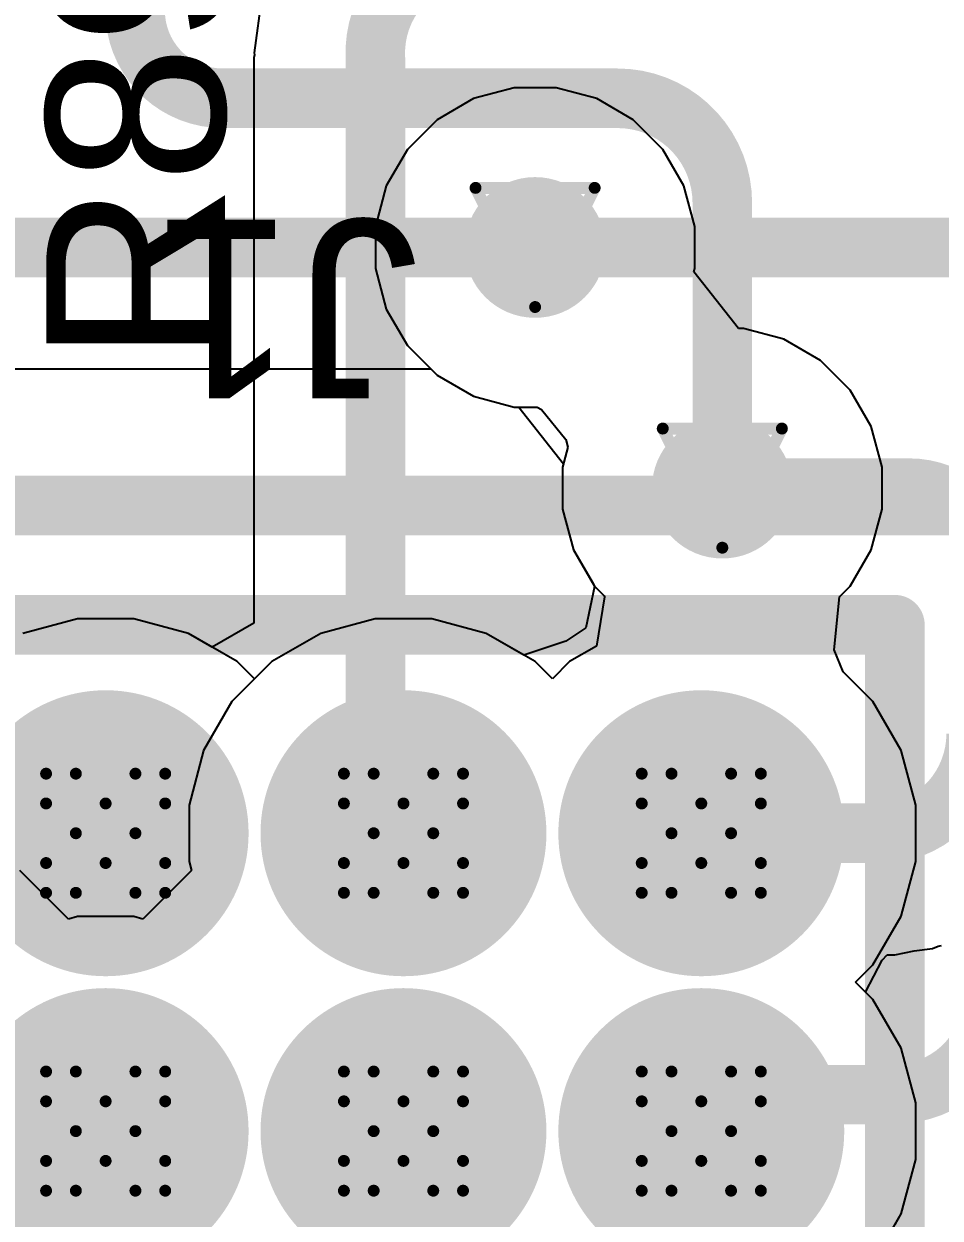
# Model space of a CAD drawing. Header units: inches. Extents: x 0 to 35.2, y -0.7 to 15.9.
# Drawn here: x 2.3082 to 2.4621, y 0.1866 to 0.3871 of the extents above; entities that cross this region are included whole.
import ezdxf

# ---------------------------------------------------------------- set-up
doc = ezdxf.new("R2010")
doc.units = ezdxf.units.IN
doc.header["$MEASUREMENT"] = 0
for name, color, linetype in [('Bottom Layer', 5, 'Continuous'), ('Bottom Solder', 6, 'Continuous'), ('Dimensions', 6, 'Continuous'), ('Drill Drawing', 1, 'Continuous'), ('GND1', 16, 'Continuous'), ('GND2', 76, 'Continuous'), ('Multi-Layer', 9, 'Continuous'), ('Pad Holes', 156, 'Continuous'), ('Top Layer', 1, 'Continuous'), ('Top Overlay', 2, 'Continuous'), ('Top Solder', 216, 'Continuous'), ('Via Holes', 16, 'Continuous')]:
    doc.layers.add(name, color=color, linetype=linetype)
doc.styles.add('Arial', font='', dxfattribs={"height": 0.2})
doc.styles.get('Arial').set_extended_font_data('Arial')

# ---------------------------------------------------------------- blocks, each defined once
blk = doc.blocks.new('SFMC_104_X1_XX_D___570_1')
at = {"layer": 'Bottom Layer'}
h = blk.add_hatch(color=5, dxfattribs=at)
edge = h.paths.add_edge_path()
edge.add_arc((-0.075, 0.025), 0.021, 0, 360)
h = blk.add_hatch(color=5, dxfattribs=at)
edge = h.paths.add_edge_path()
edge.add_arc((-0.025, 0.025), 0.021, 0, 360)
h = blk.add_hatch(color=5, dxfattribs=at)
edge = h.paths.add_edge_path()
edge.add_arc((0.025, 0.025), 0.021, 0, 360)
h = blk.add_hatch(color=5, dxfattribs=at)
edge = h.paths.add_edge_path()
edge.add_arc((-0.075, -0.025), 0.021, 0, 360)
h = blk.add_hatch(color=5, dxfattribs=at)
edge = h.paths.add_edge_path()
edge.add_arc((-0.025, -0.025), 0.021, 0, 360)
h = blk.add_hatch(color=5, dxfattribs=at)
edge = h.paths.add_edge_path()
edge.add_arc((0.025, -0.025), 0.021, 0, 360)
at = {"layer": 'Bottom Solder'}
h = blk.add_hatch(color=6, dxfattribs=at)
edge = h.paths.add_edge_path()
edge.add_arc((-0.075, 0.025), 0.024, 0, 360)
h = blk.add_hatch(color=6, dxfattribs=at)
edge = h.paths.add_edge_path()
edge.add_arc((-0.025, 0.025), 0.024, 0, 360)
h = blk.add_hatch(color=6, dxfattribs=at)
edge = h.paths.add_edge_path()
edge.add_arc((0.025, 0.025), 0.024, 0, 360)
h = blk.add_hatch(color=6, dxfattribs=at)
edge = h.paths.add_edge_path()
edge.add_arc((-0.075, -0.025), 0.024, 0, 360)
h = blk.add_hatch(color=6, dxfattribs=at)
edge = h.paths.add_edge_path()
edge.add_arc((-0.025, -0.025), 0.024, 0, 360)
h = blk.add_hatch(color=6, dxfattribs=at)
edge = h.paths.add_edge_path()
edge.add_arc((0.025, -0.025), 0.024, 0, 360)
at = {"layer": 'GND1'}
h = blk.add_hatch(color=16, dxfattribs=at)
edge = h.paths.add_edge_path()
edge.add_arc((-0.075, 0.025), 0.021, 0, 360)
h = blk.add_hatch(color=16, dxfattribs=at)
edge = h.paths.add_edge_path()
edge.add_arc((-0.025, 0.025), 0.021, 0, 360)
h = blk.add_hatch(color=16, dxfattribs=at)
edge = h.paths.add_edge_path()
edge.add_arc((0.025, 0.025), 0.021, 0, 360)
h = blk.add_hatch(color=16, dxfattribs=at)
edge = h.paths.add_edge_path()
edge.add_arc((-0.075, -0.025), 0.021, 0, 360)
h = blk.add_hatch(color=16, dxfattribs=at)
edge = h.paths.add_edge_path()
edge.add_arc((-0.025, -0.025), 0.021, 0, 360)
h = blk.add_hatch(color=16, dxfattribs=at)
edge = h.paths.add_edge_path()
edge.add_arc((0.025, -0.025), 0.021, 0, 360)
at = {"layer": 'GND2'}
h = blk.add_hatch(color=76, dxfattribs=at)
edge = h.paths.add_edge_path()
edge.add_arc((-0.075, 0.025), 0.021, 0, 360)
h = blk.add_hatch(color=76, dxfattribs=at)
edge = h.paths.add_edge_path()
edge.add_arc((-0.025, 0.025), 0.021, 0, 360)
h = blk.add_hatch(color=76, dxfattribs=at)
edge = h.paths.add_edge_path()
edge.add_arc((0.025, 0.025), 0.021, 0, 360)
h = blk.add_hatch(color=76, dxfattribs=at)
edge = h.paths.add_edge_path()
edge.add_arc((-0.075, -0.025), 0.021, 0, 360)
h = blk.add_hatch(color=76, dxfattribs=at)
edge = h.paths.add_edge_path()
edge.add_arc((-0.025, -0.025), 0.021, 0, 360)
h = blk.add_hatch(color=76, dxfattribs=at)
edge = h.paths.add_edge_path()
edge.add_arc((0.025, -0.025), 0.021, 0, 360)
at = {"layer": 'Multi-Layer'}
h = blk.add_hatch(color=9, dxfattribs=at)
edge = h.paths.add_edge_path()
edge.add_arc((-0.075, 0.025), 0.021, 0, 360)
h = blk.add_hatch(color=9, dxfattribs=at)
edge = h.paths.add_edge_path()
edge.add_arc((-0.025, 0.025), 0.021, 0, 360)
h = blk.add_hatch(color=9, dxfattribs=at)
edge = h.paths.add_edge_path()
edge.add_arc((0.025, 0.025), 0.021, 0, 360)
h = blk.add_hatch(color=9, dxfattribs=at)
edge = h.paths.add_edge_path()
edge.add_arc((-0.075, -0.025), 0.021, 0, 360)
h = blk.add_hatch(color=9, dxfattribs=at)
edge = h.paths.add_edge_path()
edge.add_arc((-0.025, -0.025), 0.021, 0, 360)
h = blk.add_hatch(color=9, dxfattribs=at)
edge = h.paths.add_edge_path()
edge.add_arc((0.025, -0.025), 0.021, 0, 360)
at = {"layer": 'Pad Holes'}
h = blk.add_hatch(color=7, dxfattribs=at)
edge = h.paths.add_edge_path()
edge.add_arc((-0.075, 0.025), 0.014, 0, 360)
h = blk.add_hatch(color=7, dxfattribs=at)
edge = h.paths.add_edge_path()
edge.add_arc((-0.025, 0.025), 0.014, 0, 360)
h = blk.add_hatch(color=7, dxfattribs=at)
edge = h.paths.add_edge_path()
edge.add_arc((0.025, 0.025), 0.014, 0, 360)
h = blk.add_hatch(color=7, dxfattribs=at)
edge = h.paths.add_edge_path()
edge.add_arc((-0.075, -0.025), 0.014, 0, 360)
h = blk.add_hatch(color=7, dxfattribs=at)
edge = h.paths.add_edge_path()
edge.add_arc((-0.025, -0.025), 0.014, 0, 360)
h = blk.add_hatch(color=7, dxfattribs=at)
edge = h.paths.add_edge_path()
edge.add_arc((0.025, -0.025), 0.014, 0, 360)
at = {"layer": 'Top Layer'}
h = blk.add_hatch(color=1, dxfattribs=at)
edge = h.paths.add_edge_path()
edge.add_arc((-0.075, 0.025), 0.021, 0, 360)
h = blk.add_hatch(color=1, dxfattribs=at)
edge = h.paths.add_edge_path()
edge.add_arc((-0.025, 0.025), 0.021, 0, 360)
h = blk.add_hatch(color=1, dxfattribs=at)
edge = h.paths.add_edge_path()
edge.add_arc((0.025, 0.025), 0.021, 0, 360)
h = blk.add_hatch(color=1, dxfattribs=at)
edge = h.paths.add_edge_path()
edge.add_arc((-0.075, -0.025), 0.021, 0, 360)
h = blk.add_hatch(color=1, dxfattribs=at)
edge = h.paths.add_edge_path()
edge.add_arc((-0.025, -0.025), 0.021, 0, 360)
h = blk.add_hatch(color=1, dxfattribs=at)
edge = h.paths.add_edge_path()
edge.add_arc((0.025, -0.025), 0.021, 0, 360)
at = {"layer": 'Top Solder'}
h = blk.add_hatch(color=216, dxfattribs=at)
edge = h.paths.add_edge_path()
edge.add_arc((-0.075, 0.025), 0.024, 0, 360)
h = blk.add_hatch(color=216, dxfattribs=at)
edge = h.paths.add_edge_path()
edge.add_arc((-0.025, 0.025), 0.024, 0, 360)
h = blk.add_hatch(color=216, dxfattribs=at)
edge = h.paths.add_edge_path()
edge.add_arc((0.025, 0.025), 0.024, 0, 360)
h = blk.add_hatch(color=216, dxfattribs=at)
edge = h.paths.add_edge_path()
edge.add_arc((-0.075, -0.025), 0.024, 0, 360)
h = blk.add_hatch(color=216, dxfattribs=at)
edge = h.paths.add_edge_path()
edge.add_arc((-0.025, -0.025), 0.024, 0, 360)
h = blk.add_hatch(color=216, dxfattribs=at)
edge = h.paths.add_edge_path()
edge.add_arc((0.025, -0.025), 0.024, 0, 360)
at = {"layer": 'Dimensions'}
for points in [[(-0.1075, 0.06, 0.01, 0.01, 0), (-0.1075, -0.06, 0.01, 0.01, 0)], [(0.1075, -0.06, 0.01, 0.01, 0), (-0.1075, -0.06, 0.01, 0.01, 0)]]:
    blk.add_lwpolyline(points, format="xyseb", dxfattribs=at)
blk.add_lwpolyline([(-0.11, -0.06, 0.005, 0.005, 1), (-0.105, -0.06, 0.005, 0.005, 1)], format="xyseb", close=True, dxfattribs=at)
blk.add_lwpolyline([(-0.11, -0.06, 0.005, 0.005, 1), (-0.105, -0.06, 0.005, 0.005, 1)], format="xyseb", close=True, dxfattribs=at)
at = {"layer": 'Top Overlay'}
blk.add_lwpolyline([(0.1275, -0.08, 0.01, 0.01, 0), (-0.1275, -0.08, 0.01, 0.01, 0)], format="xyseb", dxfattribs=at)
at = {"layer": 'Dimensions', "style": 'Arial'}
blk.add_text('J1', height=0.03, dxfattribs=at).set_placement((-0.02757, -0.128))

msp = doc.modelspace()

# ---------------------------------------------------------------- hatches: boundary and pattern name
at = {"layer": 'Bottom Layer'}
h = msp.add_hatch(color=5, dxfattribs=at)
edge = h.paths.add_edge_path()
edge.add_arc((2.39407, 0.34955), 0.01181, 0, 360)
h = msp.add_hatch(color=5, dxfattribs=at)
edge = h.paths.add_edge_path()
edge.add_arc((2.4255, 0.30915), 0.01181, 0, 360)
at = {"layer": 'GND1'}
h = msp.add_hatch(color=16, dxfattribs=at)
edge = h.paths.add_edge_path()
edge.add_arc((2.39407, 0.34955), 0.01181, 0, 360)
h = msp.add_hatch(color=16, dxfattribs=at)
edge = h.paths.add_edge_path()
edge.add_arc((2.4255, 0.30915), 0.01181, 0, 360)
at = {"layer": 'GND2'}
h = msp.add_hatch(color=76, dxfattribs=at)
edge = h.paths.add_edge_path()
edge.add_arc((2.39407, 0.34955), 0.01181, 0, 360)
h = msp.add_hatch(color=76, dxfattribs=at)
edge = h.paths.add_edge_path()
edge.add_arc((2.4255, 0.30915), 0.01181, 0, 360)
at = {"layer": 'Top Layer'}
h = msp.add_hatch(color=1, dxfattribs=at)
edge = h.paths.add_edge_path()
edge.add_arc((2.39407, 0.34955), 0.01181, 0, 360)
h = msp.add_hatch(color=1, dxfattribs=at)
edge = h.paths.add_edge_path()
edge.add_arc((2.4255, 0.30915), 0.01181, 0, 360)
at = {"layer": 'Via Holes'}
h = msp.add_hatch(color=7, dxfattribs=at)
edge = h.paths.add_edge_path()
edge.add_arc((2.39407, 0.34955), 0.00591, 0, 360)
h = msp.add_hatch(color=7, dxfattribs=at)
edge = h.paths.add_edge_path()
edge.add_arc((2.4255, 0.30915), 0.00591, 0, 360)

# ---------------------------------------------------------------- linework, layer by layer
at = {"layer": 'Bottom Layer'}
for p, q in [((2.34819, 0.39183), (2.34692, 0.38224)), ((2.34697, 0.38188), (2.34687, 0.38138)), ((2.34687, 0.38138), (2.34687, 0.2865)), ((2.34692, 0.38224), (2.34697, 0.38188)), ((2.31723, 0.28722), (2.30807, 0.28477)), ((2.32671, 0.28722), (2.31723, 0.28722)), ((2.33586, 0.28477), (2.32671, 0.28722)), ((2.33987, 0.28245), (2.33586, 0.28477)), ((2.34687, 0.2865), (2.33987, 0.28245))]:
    msp.add_line(p, q, dxfattribs=at)
for points in [[(2.36726, 0.38138, 0.01, 0.01, -0.429254), (2.384, 0.399, 0.01, 0.01, 0)], [(2.36726, 0.25593, 0.01, 0.01, 0), (2.36726, 0.38138, 0.01, 0.01, 0)], [(2.39407, 0.34955, 0.01, 0.01, 0), (2.48056, 0.34955, 0.01, 0.01, 0)], [(2.4255, 0.30915, 0.01, 0.01, 0), (2.45686, 0.30915, 0.01, 0.01, 0)], [(2.45686, 0.30915, 0.01, 0.01, -0.414214), (2.471, 0.29501, 0.01, 0.01, 0)], [(2.36726, 0.25593, 0.01, 0.01, 0), (2.37197, 0.25122, 0.01, 0.01, 0)], [(2.47093, 0.22384, 0.01, 0.01, -0.414214), (2.45454, 0.20745, 0.01, 0.01, 0)], [(2.42197, 0.20122, 0.01, 0.01, 0), (2.42809, 0.20734, 0.01, 0.01, 0)], [(2.42809, 0.20734, 0.01, 0.01, 0), (2.45449, 0.20734, 0.01, 0.01, 0)], [(2.37197, 0.17384, 0.01, 0.01, 0), (2.37197, 0.20122, 0.01, 0.01, 0)]]:
    msp.add_lwpolyline(points, format="xyseb", dxfattribs=at)
for points in [[(2.36476, 0.38138, 0.005, 0.005, 1), (2.36976, 0.38138, 0.005, 0.005, 1)], [(2.36476, 0.38138, 0.005, 0.005, 1), (2.36976, 0.38138, 0.005, 0.005, 1)], [(2.39157, 0.34955, 0.005, 0.005, 1), (2.39657, 0.34955, 0.005, 0.005, 1)], [(2.423, 0.30915, 0.005, 0.005, 1), (2.428, 0.30915, 0.005, 0.005, 1)], [(2.45436, 0.30915, 0.005, 0.005, 1), (2.45936, 0.30915, 0.005, 0.005, 1)], [(2.45436, 0.30915, 0.005, 0.005, 1), (2.45936, 0.30915, 0.005, 0.005, 1)], [(2.36476, 0.25593, 0.005, 0.005, 1), (2.36976, 0.25593, 0.005, 0.005, 1)], [(2.36476, 0.25593, 0.005, 0.005, 1), (2.36976, 0.25593, 0.005, 0.005, 1)], [(2.36947, 0.25122, 0.005, 0.005, 1), (2.37447, 0.25122, 0.005, 0.005, 1)], [(2.42559, 0.20734, 0.005, 0.005, 1), (2.43059, 0.20734, 0.005, 0.005, 1)], [(2.42559, 0.20734, 0.005, 0.005, 1), (2.43059, 0.20734, 0.005, 0.005, 1)], [(2.45199, 0.20734, 0.005, 0.005, 1), (2.45699, 0.20734, 0.005, 0.005, 1)], [(2.45204, 0.20745, 0.005, 0.005, 1), (2.45704, 0.20745, 0.005, 0.005, 1)], [(2.36947, 0.20122, 0.005, 0.005, 1), (2.37447, 0.20122, 0.005, 0.005, 1)], [(2.41947, 0.20122, 0.005, 0.005, 1), (2.42447, 0.20122, 0.005, 0.005, 1)]]:
    msp.add_lwpolyline(points, format="xyseb", close=True, dxfattribs=at)
at = {"layer": 'Drill Drawing'}
for points in [[(2.38407, 0.35955, 0.002, 0.002, 0), (2.40407, 0.35955, 0.002, 0.002, 0)], [(2.38407, 0.35955, 0.002, 0.002, 0), (2.39407, 0.33955, 0.002, 0.002, 0)], [(2.39407, 0.33955, 0.002, 0.002, 0), (2.40407, 0.35955, 0.002, 0.002, 0)], [(2.4155, 0.31915, 0.002, 0.002, 0), (2.4355, 0.31915, 0.002, 0.002, 0)], [(2.4155, 0.31915, 0.002, 0.002, 0), (2.4255, 0.29915, 0.002, 0.002, 0)], [(2.4255, 0.29915, 0.002, 0.002, 0), (2.4355, 0.31915, 0.002, 0.002, 0)], [(2.31197, 0.25622, 0.002, 0.002, 0), (2.31197, 0.26122, 0.002, 0.002, 0)], [(2.31197, 0.26122, 0.002, 0.002, 0), (2.31697, 0.26122, 0.002, 0.002, 0)], [(2.31697, 0.26122, 0.002, 0.002, 0), (2.32197, 0.25622, 0.002, 0.002, 0)], [(2.32197, 0.25622, 0.002, 0.002, 0), (2.32697, 0.26122, 0.002, 0.002, 0)], [(2.32697, 0.26122, 0.002, 0.002, 0), (2.33197, 0.26122, 0.002, 0.002, 0)], [(2.33197, 0.25622, 0.002, 0.002, 0), (2.33197, 0.26122, 0.002, 0.002, 0)], [(2.36197, 0.25622, 0.002, 0.002, 0), (2.36197, 0.26122, 0.002, 0.002, 0)], [(2.36197, 0.26122, 0.002, 0.002, 0), (2.36697, 0.26122, 0.002, 0.002, 0)], [(2.36697, 0.26122, 0.002, 0.002, 0), (2.37197, 0.25622, 0.002, 0.002, 0)], [(2.37197, 0.25622, 0.002, 0.002, 0), (2.37697, 0.26122, 0.002, 0.002, 0)], [(2.37697, 0.26122, 0.002, 0.002, 0), (2.38197, 0.26122, 0.002, 0.002, 0)], [(2.38197, 0.25622, 0.002, 0.002, 0), (2.38197, 0.26122, 0.002, 0.002, 0)], [(2.41197, 0.25622, 0.002, 0.002, 0), (2.41197, 0.26122, 0.002, 0.002, 0)], [(2.41197, 0.26122, 0.002, 0.002, 0), (2.41697, 0.26122, 0.002, 0.002, 0)], [(2.41697, 0.26122, 0.002, 0.002, 0), (2.42197, 0.25622, 0.002, 0.002, 0)], [(2.42197, 0.25622, 0.002, 0.002, 0), (2.42697, 0.26122, 0.002, 0.002, 0)], [(2.42697, 0.26122, 0.002, 0.002, 0), (2.43197, 0.26122, 0.002, 0.002, 0)], [(2.43197, 0.25622, 0.002, 0.002, 0), (2.43197, 0.26122, 0.002, 0.002, 0)], [(2.31197, 0.25622, 0.002, 0.002, 0), (2.31697, 0.25122, 0.002, 0.002, 0)], [(2.32697, 0.25122, 0.002, 0.002, 0), (2.33197, 0.25622, 0.002, 0.002, 0)], [(2.36197, 0.25622, 0.002, 0.002, 0), (2.36697, 0.25122, 0.002, 0.002, 0)], [(2.37697, 0.25122, 0.002, 0.002, 0), (2.38197, 0.25622, 0.002, 0.002, 0)], [(2.41197, 0.25622, 0.002, 0.002, 0), (2.41697, 0.25122, 0.002, 0.002, 0)], [(2.42697, 0.25122, 0.002, 0.002, 0), (2.43197, 0.25622, 0.002, 0.002, 0)], [(2.31197, 0.24622, 0.002, 0.002, 0), (2.31697, 0.25122, 0.002, 0.002, 0)], [(2.32697, 0.25122, 0.002, 0.002, 0), (2.33197, 0.24622, 0.002, 0.002, 0)], [(2.36197, 0.24622, 0.002, 0.002, 0), (2.36697, 0.25122, 0.002, 0.002, 0)], [(2.37697, 0.25122, 0.002, 0.002, 0), (2.38197, 0.24622, 0.002, 0.002, 0)], [(2.41197, 0.24622, 0.002, 0.002, 0), (2.41697, 0.25122, 0.002, 0.002, 0)], [(2.42697, 0.25122, 0.002, 0.002, 0), (2.43197, 0.24622, 0.002, 0.002, 0)], [(2.31197, 0.24122, 0.002, 0.002, 0), (2.31197, 0.24622, 0.002, 0.002, 0)], [(2.31697, 0.24122, 0.002, 0.002, 0), (2.32197, 0.24622, 0.002, 0.002, 0)], [(2.32197, 0.24622, 0.002, 0.002, 0), (2.32697, 0.24122, 0.002, 0.002, 0)], [(2.33197, 0.24122, 0.002, 0.002, 0), (2.33197, 0.24622, 0.002, 0.002, 0)], [(2.36197, 0.24122, 0.002, 0.002, 0), (2.36197, 0.24622, 0.002, 0.002, 0)], [(2.36697, 0.24122, 0.002, 0.002, 0), (2.37197, 0.24622, 0.002, 0.002, 0)], [(2.37197, 0.24622, 0.002, 0.002, 0), (2.37697, 0.24122, 0.002, 0.002, 0)], [(2.38197, 0.24122, 0.002, 0.002, 0), (2.38197, 0.24622, 0.002, 0.002, 0)], [(2.41197, 0.24122, 0.002, 0.002, 0), (2.41197, 0.24622, 0.002, 0.002, 0)], [(2.41697, 0.24122, 0.002, 0.002, 0), (2.42197, 0.24622, 0.002, 0.002, 0)], [(2.42197, 0.24622, 0.002, 0.002, 0), (2.42697, 0.24122, 0.002, 0.002, 0)], [(2.43197, 0.24122, 0.002, 0.002, 0), (2.43197, 0.24622, 0.002, 0.002, 0)], [(2.31197, 0.24122, 0.002, 0.002, 0), (2.31697, 0.24122, 0.002, 0.002, 0)], [(2.32697, 0.24122, 0.002, 0.002, 0), (2.33197, 0.24122, 0.002, 0.002, 0)], [(2.36197, 0.24122, 0.002, 0.002, 0), (2.36697, 0.24122, 0.002, 0.002, 0)], [(2.37697, 0.24122, 0.002, 0.002, 0), (2.38197, 0.24122, 0.002, 0.002, 0)], [(2.41197, 0.24122, 0.002, 0.002, 0), (2.41697, 0.24122, 0.002, 0.002, 0)], [(2.42697, 0.24122, 0.002, 0.002, 0), (2.43197, 0.24122, 0.002, 0.002, 0)], [(2.31197, 0.20622, 0.002, 0.002, 0), (2.31197, 0.21122, 0.002, 0.002, 0)], [(2.31197, 0.21122, 0.002, 0.002, 0), (2.31697, 0.21122, 0.002, 0.002, 0)], [(2.31697, 0.21122, 0.002, 0.002, 0), (2.32197, 0.20622, 0.002, 0.002, 0)], [(2.32197, 0.20622, 0.002, 0.002, 0), (2.32697, 0.21122, 0.002, 0.002, 0)], [(2.32697, 0.21122, 0.002, 0.002, 0), (2.33197, 0.21122, 0.002, 0.002, 0)], [(2.33197, 0.20622, 0.002, 0.002, 0), (2.33197, 0.21122, 0.002, 0.002, 0)], [(2.36197, 0.20622, 0.002, 0.002, 0), (2.36197, 0.21122, 0.002, 0.002, 0)], [(2.36197, 0.21122, 0.002, 0.002, 0), (2.36697, 0.21122, 0.002, 0.002, 0)], [(2.36697, 0.21122, 0.002, 0.002, 0), (2.37197, 0.20622, 0.002, 0.002, 0)], [(2.37197, 0.20622, 0.002, 0.002, 0), (2.37697, 0.21122, 0.002, 0.002, 0)], [(2.37697, 0.21122, 0.002, 0.002, 0), (2.38197, 0.21122, 0.002, 0.002, 0)], [(2.38197, 0.20622, 0.002, 0.002, 0), (2.38197, 0.21122, 0.002, 0.002, 0)], [(2.41197, 0.20622, 0.002, 0.002, 0), (2.41197, 0.21122, 0.002, 0.002, 0)], [(2.41197, 0.21122, 0.002, 0.002, 0), (2.41697, 0.21122, 0.002, 0.002, 0)], [(2.41697, 0.21122, 0.002, 0.002, 0), (2.42197, 0.20622, 0.002, 0.002, 0)], [(2.42197, 0.20622, 0.002, 0.002, 0), (2.42697, 0.21122, 0.002, 0.002, 0)], [(2.42697, 0.21122, 0.002, 0.002, 0), (2.43197, 0.21122, 0.002, 0.002, 0)], [(2.43197, 0.20622, 0.002, 0.002, 0), (2.43197, 0.21122, 0.002, 0.002, 0)], [(2.31197, 0.20622, 0.002, 0.002, 0), (2.31697, 0.20122, 0.002, 0.002, 0)], [(2.32697, 0.20122, 0.002, 0.002, 0), (2.33197, 0.20622, 0.002, 0.002, 0)], [(2.36197, 0.20622, 0.002, 0.002, 0), (2.36697, 0.20122, 0.002, 0.002, 0)], [(2.37697, 0.20122, 0.002, 0.002, 0), (2.38197, 0.20622, 0.002, 0.002, 0)], [(2.41197, 0.20622, 0.002, 0.002, 0), (2.41697, 0.20122, 0.002, 0.002, 0)], [(2.42697, 0.20122, 0.002, 0.002, 0), (2.43197, 0.20622, 0.002, 0.002, 0)], [(2.31197, 0.19622, 0.002, 0.002, 0), (2.31697, 0.20122, 0.002, 0.002, 0)], [(2.32697, 0.20122, 0.002, 0.002, 0), (2.33197, 0.19622, 0.002, 0.002, 0)], [(2.36197, 0.19622, 0.002, 0.002, 0), (2.36697, 0.20122, 0.002, 0.002, 0)], [(2.37697, 0.20122, 0.002, 0.002, 0), (2.38197, 0.19622, 0.002, 0.002, 0)], [(2.41197, 0.19622, 0.002, 0.002, 0), (2.41697, 0.20122, 0.002, 0.002, 0)], [(2.42697, 0.20122, 0.002, 0.002, 0), (2.43197, 0.19622, 0.002, 0.002, 0)], [(2.31197, 0.19122, 0.002, 0.002, 0), (2.31197, 0.19622, 0.002, 0.002, 0)], [(2.31697, 0.19122, 0.002, 0.002, 0), (2.32197, 0.19622, 0.002, 0.002, 0)], [(2.32197, 0.19622, 0.002, 0.002, 0), (2.32697, 0.19122, 0.002, 0.002, 0)], [(2.33197, 0.19122, 0.002, 0.002, 0), (2.33197, 0.19622, 0.002, 0.002, 0)], [(2.36197, 0.19122, 0.002, 0.002, 0), (2.36197, 0.19622, 0.002, 0.002, 0)], [(2.36697, 0.19122, 0.002, 0.002, 0), (2.37197, 0.19622, 0.002, 0.002, 0)], [(2.37197, 0.19622, 0.002, 0.002, 0), (2.37697, 0.19122, 0.002, 0.002, 0)], [(2.38197, 0.19122, 0.002, 0.002, 0), (2.38197, 0.19622, 0.002, 0.002, 0)], [(2.41197, 0.19122, 0.002, 0.002, 0), (2.41197, 0.19622, 0.002, 0.002, 0)], [(2.41697, 0.19122, 0.002, 0.002, 0), (2.42197, 0.19622, 0.002, 0.002, 0)], [(2.42197, 0.19622, 0.002, 0.002, 0), (2.42697, 0.19122, 0.002, 0.002, 0)], [(2.43197, 0.19122, 0.002, 0.002, 0), (2.43197, 0.19622, 0.002, 0.002, 0)], [(2.31197, 0.19122, 0.002, 0.002, 0), (2.31697, 0.19122, 0.002, 0.002, 0)], [(2.32697, 0.19122, 0.002, 0.002, 0), (2.33197, 0.19122, 0.002, 0.002, 0)], [(2.36197, 0.19122, 0.002, 0.002, 0), (2.36697, 0.19122, 0.002, 0.002, 0)], [(2.37697, 0.19122, 0.002, 0.002, 0), (2.38197, 0.19122, 0.002, 0.002, 0)], [(2.41197, 0.19122, 0.002, 0.002, 0), (2.41697, 0.19122, 0.002, 0.002, 0)], [(2.42697, 0.19122, 0.002, 0.002, 0), (2.43197, 0.19122, 0.002, 0.002, 0)]]:
    msp.add_lwpolyline(points, format="xyseb", dxfattribs=at)
for points in [[(2.38357, 0.35955, 0.001, 0.001, 1), (2.38457, 0.35955, 0.001, 0.001, 1)], [(2.38357, 0.35955, 0.001, 0.001, 1), (2.38457, 0.35955, 0.001, 0.001, 1)], [(2.40357, 0.35955, 0.001, 0.001, 1), (2.40457, 0.35955, 0.001, 0.001, 1)], [(2.40357, 0.35955, 0.001, 0.001, 1), (2.40457, 0.35955, 0.001, 0.001, 1)], [(2.39357, 0.33955, 0.001, 0.001, 1), (2.39457, 0.33955, 0.001, 0.001, 1)], [(2.39357, 0.33955, 0.001, 0.001, 1), (2.39457, 0.33955, 0.001, 0.001, 1)], [(2.415, 0.31915, 0.001, 0.001, 1), (2.416, 0.31915, 0.001, 0.001, 1)], [(2.415, 0.31915, 0.001, 0.001, 1), (2.416, 0.31915, 0.001, 0.001, 1)], [(2.435, 0.31915, 0.001, 0.001, 1), (2.436, 0.31915, 0.001, 0.001, 1)], [(2.435, 0.31915, 0.001, 0.001, 1), (2.436, 0.31915, 0.001, 0.001, 1)], [(2.425, 0.29915, 0.001, 0.001, 1), (2.426, 0.29915, 0.001, 0.001, 1)], [(2.425, 0.29915, 0.001, 0.001, 1), (2.426, 0.29915, 0.001, 0.001, 1)], [(2.31147, 0.26122, 0.001, 0.001, 1), (2.31247, 0.26122, 0.001, 0.001, 1)], [(2.31147, 0.26122, 0.001, 0.001, 1), (2.31247, 0.26122, 0.001, 0.001, 1)], [(2.31647, 0.26122, 0.001, 0.001, 1), (2.31747, 0.26122, 0.001, 0.001, 1)], [(2.31647, 0.26122, 0.001, 0.001, 1), (2.31747, 0.26122, 0.001, 0.001, 1)], [(2.32647, 0.26122, 0.001, 0.001, 1), (2.32747, 0.26122, 0.001, 0.001, 1)], [(2.32647, 0.26122, 0.001, 0.001, 1), (2.32747, 0.26122, 0.001, 0.001, 1)], [(2.33147, 0.26122, 0.001, 0.001, 1), (2.33247, 0.26122, 0.001, 0.001, 1)], [(2.33147, 0.26122, 0.001, 0.001, 1), (2.33247, 0.26122, 0.001, 0.001, 1)], [(2.36147, 0.26122, 0.001, 0.001, 1), (2.36247, 0.26122, 0.001, 0.001, 1)], [(2.36147, 0.26122, 0.001, 0.001, 1), (2.36247, 0.26122, 0.001, 0.001, 1)], [(2.36647, 0.26122, 0.001, 0.001, 1), (2.36747, 0.26122, 0.001, 0.001, 1)], [(2.36647, 0.26122, 0.001, 0.001, 1), (2.36747, 0.26122, 0.001, 0.001, 1)], [(2.37647, 0.26122, 0.001, 0.001, 1), (2.37747, 0.26122, 0.001, 0.001, 1)], [(2.37647, 0.26122, 0.001, 0.001, 1), (2.37747, 0.26122, 0.001, 0.001, 1)], [(2.38147, 0.26122, 0.001, 0.001, 1), (2.38247, 0.26122, 0.001, 0.001, 1)], [(2.38147, 0.26122, 0.001, 0.001, 1), (2.38247, 0.26122, 0.001, 0.001, 1)], [(2.41147, 0.26122, 0.001, 0.001, 1), (2.41247, 0.26122, 0.001, 0.001, 1)], [(2.41147, 0.26122, 0.001, 0.001, 1), (2.41247, 0.26122, 0.001, 0.001, 1)], [(2.41647, 0.26122, 0.001, 0.001, 1), (2.41747, 0.26122, 0.001, 0.001, 1)], [(2.41647, 0.26122, 0.001, 0.001, 1), (2.41747, 0.26122, 0.001, 0.001, 1)], [(2.42647, 0.26122, 0.001, 0.001, 1), (2.42747, 0.26122, 0.001, 0.001, 1)], [(2.42647, 0.26122, 0.001, 0.001, 1), (2.42747, 0.26122, 0.001, 0.001, 1)], [(2.43147, 0.26122, 0.001, 0.001, 1), (2.43247, 0.26122, 0.001, 0.001, 1)], [(2.43147, 0.26122, 0.001, 0.001, 1), (2.43247, 0.26122, 0.001, 0.001, 1)], [(2.31147, 0.25622, 0.001, 0.001, 1), (2.31247, 0.25622, 0.001, 0.001, 1)], [(2.31147, 0.25622, 0.001, 0.001, 1), (2.31247, 0.25622, 0.001, 0.001, 1)], [(2.32147, 0.25622, 0.001, 0.001, 1), (2.32247, 0.25622, 0.001, 0.001, 1)], [(2.32147, 0.25622, 0.001, 0.001, 1), (2.32247, 0.25622, 0.001, 0.001, 1)], [(2.33147, 0.25622, 0.001, 0.001, 1), (2.33247, 0.25622, 0.001, 0.001, 1)], [(2.33147, 0.25622, 0.001, 0.001, 1), (2.33247, 0.25622, 0.001, 0.001, 1)], [(2.36147, 0.25622, 0.001, 0.001, 1), (2.36247, 0.25622, 0.001, 0.001, 1)], [(2.36147, 0.25622, 0.001, 0.001, 1), (2.36247, 0.25622, 0.001, 0.001, 1)], [(2.37147, 0.25622, 0.001, 0.001, 1), (2.37247, 0.25622, 0.001, 0.001, 1)], [(2.37147, 0.25622, 0.001, 0.001, 1), (2.37247, 0.25622, 0.001, 0.001, 1)], [(2.38147, 0.25622, 0.001, 0.001, 1), (2.38247, 0.25622, 0.001, 0.001, 1)], [(2.38147, 0.25622, 0.001, 0.001, 1), (2.38247, 0.25622, 0.001, 0.001, 1)], [(2.41147, 0.25622, 0.001, 0.001, 1), (2.41247, 0.25622, 0.001, 0.001, 1)], [(2.41147, 0.25622, 0.001, 0.001, 1), (2.41247, 0.25622, 0.001, 0.001, 1)], [(2.42147, 0.25622, 0.001, 0.001, 1), (2.42247, 0.25622, 0.001, 0.001, 1)], [(2.42147, 0.25622, 0.001, 0.001, 1), (2.42247, 0.25622, 0.001, 0.001, 1)], [(2.43147, 0.25622, 0.001, 0.001, 1), (2.43247, 0.25622, 0.001, 0.001, 1)], [(2.43147, 0.25622, 0.001, 0.001, 1), (2.43247, 0.25622, 0.001, 0.001, 1)], [(2.31647, 0.25122, 0.001, 0.001, 1), (2.31747, 0.25122, 0.001, 0.001, 1)], [(2.31647, 0.25122, 0.001, 0.001, 1), (2.31747, 0.25122, 0.001, 0.001, 1)], [(2.32647, 0.25122, 0.001, 0.001, 1), (2.32747, 0.25122, 0.001, 0.001, 1)], [(2.32647, 0.25122, 0.001, 0.001, 1), (2.32747, 0.25122, 0.001, 0.001, 1)], [(2.36647, 0.25122, 0.001, 0.001, 1), (2.36747, 0.25122, 0.001, 0.001, 1)], [(2.36647, 0.25122, 0.001, 0.001, 1), (2.36747, 0.25122, 0.001, 0.001, 1)], [(2.37647, 0.25122, 0.001, 0.001, 1), (2.37747, 0.25122, 0.001, 0.001, 1)], [(2.37647, 0.25122, 0.001, 0.001, 1), (2.37747, 0.25122, 0.001, 0.001, 1)], [(2.41647, 0.25122, 0.001, 0.001, 1), (2.41747, 0.25122, 0.001, 0.001, 1)], [(2.41647, 0.25122, 0.001, 0.001, 1), (2.41747, 0.25122, 0.001, 0.001, 1)], [(2.42647, 0.25122, 0.001, 0.001, 1), (2.42747, 0.25122, 0.001, 0.001, 1)], [(2.42647, 0.25122, 0.001, 0.001, 1), (2.42747, 0.25122, 0.001, 0.001, 1)], [(2.31147, 0.24622, 0.001, 0.001, 1), (2.31247, 0.24622, 0.001, 0.001, 1)], [(2.31147, 0.24622, 0.001, 0.001, 1), (2.31247, 0.24622, 0.001, 0.001, 1)], [(2.32147, 0.24622, 0.001, 0.001, 1), (2.32247, 0.24622, 0.001, 0.001, 1)], [(2.32147, 0.24622, 0.001, 0.001, 1), (2.32247, 0.24622, 0.001, 0.001, 1)], [(2.33147, 0.24622, 0.001, 0.001, 1), (2.33247, 0.24622, 0.001, 0.001, 1)], [(2.33147, 0.24622, 0.001, 0.001, 1), (2.33247, 0.24622, 0.001, 0.001, 1)], [(2.36147, 0.24622, 0.001, 0.001, 1), (2.36247, 0.24622, 0.001, 0.001, 1)], [(2.36147, 0.24622, 0.001, 0.001, 1), (2.36247, 0.24622, 0.001, 0.001, 1)], [(2.37147, 0.24622, 0.001, 0.001, 1), (2.37247, 0.24622, 0.001, 0.001, 1)], [(2.37147, 0.24622, 0.001, 0.001, 1), (2.37247, 0.24622, 0.001, 0.001, 1)], [(2.38147, 0.24622, 0.001, 0.001, 1), (2.38247, 0.24622, 0.001, 0.001, 1)], [(2.38147, 0.24622, 0.001, 0.001, 1), (2.38247, 0.24622, 0.001, 0.001, 1)], [(2.41147, 0.24622, 0.001, 0.001, 1), (2.41247, 0.24622, 0.001, 0.001, 1)], [(2.41147, 0.24622, 0.001, 0.001, 1), (2.41247, 0.24622, 0.001, 0.001, 1)], [(2.42147, 0.24622, 0.001, 0.001, 1), (2.42247, 0.24622, 0.001, 0.001, 1)], [(2.42147, 0.24622, 0.001, 0.001, 1), (2.42247, 0.24622, 0.001, 0.001, 1)], [(2.43147, 0.24622, 0.001, 0.001, 1), (2.43247, 0.24622, 0.001, 0.001, 1)], [(2.43147, 0.24622, 0.001, 0.001, 1), (2.43247, 0.24622, 0.001, 0.001, 1)], [(2.31147, 0.24122, 0.001, 0.001, 1), (2.31247, 0.24122, 0.001, 0.001, 1)], [(2.31147, 0.24122, 0.001, 0.001, 1), (2.31247, 0.24122, 0.001, 0.001, 1)], [(2.31647, 0.24122, 0.001, 0.001, 1), (2.31747, 0.24122, 0.001, 0.001, 1)], [(2.31647, 0.24122, 0.001, 0.001, 1), (2.31747, 0.24122, 0.001, 0.001, 1)], [(2.32647, 0.24122, 0.001, 0.001, 1), (2.32747, 0.24122, 0.001, 0.001, 1)], [(2.32647, 0.24122, 0.001, 0.001, 1), (2.32747, 0.24122, 0.001, 0.001, 1)], [(2.33147, 0.24122, 0.001, 0.001, 1), (2.33247, 0.24122, 0.001, 0.001, 1)], [(2.33147, 0.24122, 0.001, 0.001, 1), (2.33247, 0.24122, 0.001, 0.001, 1)], [(2.36147, 0.24122, 0.001, 0.001, 1), (2.36247, 0.24122, 0.001, 0.001, 1)], [(2.36147, 0.24122, 0.001, 0.001, 1), (2.36247, 0.24122, 0.001, 0.001, 1)], [(2.36647, 0.24122, 0.001, 0.001, 1), (2.36747, 0.24122, 0.001, 0.001, 1)], [(2.36647, 0.24122, 0.001, 0.001, 1), (2.36747, 0.24122, 0.001, 0.001, 1)], [(2.37647, 0.24122, 0.001, 0.001, 1), (2.37747, 0.24122, 0.001, 0.001, 1)], [(2.37647, 0.24122, 0.001, 0.001, 1), (2.37747, 0.24122, 0.001, 0.001, 1)], [(2.38147, 0.24122, 0.001, 0.001, 1), (2.38247, 0.24122, 0.001, 0.001, 1)], [(2.38147, 0.24122, 0.001, 0.001, 1), (2.38247, 0.24122, 0.001, 0.001, 1)], [(2.41147, 0.24122, 0.001, 0.001, 1), (2.41247, 0.24122, 0.001, 0.001, 1)], [(2.41147, 0.24122, 0.001, 0.001, 1), (2.41247, 0.24122, 0.001, 0.001, 1)], [(2.41647, 0.24122, 0.001, 0.001, 1), (2.41747, 0.24122, 0.001, 0.001, 1)], [(2.41647, 0.24122, 0.001, 0.001, 1), (2.41747, 0.24122, 0.001, 0.001, 1)], [(2.42647, 0.24122, 0.001, 0.001, 1), (2.42747, 0.24122, 0.001, 0.001, 1)], [(2.42647, 0.24122, 0.001, 0.001, 1), (2.42747, 0.24122, 0.001, 0.001, 1)], [(2.43147, 0.24122, 0.001, 0.001, 1), (2.43247, 0.24122, 0.001, 0.001, 1)], [(2.43147, 0.24122, 0.001, 0.001, 1), (2.43247, 0.24122, 0.001, 0.001, 1)], [(2.31147, 0.21122, 0.001, 0.001, 1), (2.31247, 0.21122, 0.001, 0.001, 1)], [(2.31147, 0.21122, 0.001, 0.001, 1), (2.31247, 0.21122, 0.001, 0.001, 1)], [(2.31647, 0.21122, 0.001, 0.001, 1), (2.31747, 0.21122, 0.001, 0.001, 1)], [(2.31647, 0.21122, 0.001, 0.001, 1), (2.31747, 0.21122, 0.001, 0.001, 1)], [(2.32647, 0.21122, 0.001, 0.001, 1), (2.32747, 0.21122, 0.001, 0.001, 1)], [(2.32647, 0.21122, 0.001, 0.001, 1), (2.32747, 0.21122, 0.001, 0.001, 1)], [(2.33147, 0.21122, 0.001, 0.001, 1), (2.33247, 0.21122, 0.001, 0.001, 1)], [(2.33147, 0.21122, 0.001, 0.001, 1), (2.33247, 0.21122, 0.001, 0.001, 1)], [(2.36147, 0.21122, 0.001, 0.001, 1), (2.36247, 0.21122, 0.001, 0.001, 1)], [(2.36147, 0.21122, 0.001, 0.001, 1), (2.36247, 0.21122, 0.001, 0.001, 1)], [(2.36647, 0.21122, 0.001, 0.001, 1), (2.36747, 0.21122, 0.001, 0.001, 1)], [(2.36647, 0.21122, 0.001, 0.001, 1), (2.36747, 0.21122, 0.001, 0.001, 1)], [(2.37647, 0.21122, 0.001, 0.001, 1), (2.37747, 0.21122, 0.001, 0.001, 1)], [(2.37647, 0.21122, 0.001, 0.001, 1), (2.37747, 0.21122, 0.001, 0.001, 1)], [(2.38147, 0.21122, 0.001, 0.001, 1), (2.38247, 0.21122, 0.001, 0.001, 1)], [(2.38147, 0.21122, 0.001, 0.001, 1), (2.38247, 0.21122, 0.001, 0.001, 1)], [(2.41147, 0.21122, 0.001, 0.001, 1), (2.41247, 0.21122, 0.001, 0.001, 1)], [(2.41147, 0.21122, 0.001, 0.001, 1), (2.41247, 0.21122, 0.001, 0.001, 1)], [(2.41647, 0.21122, 0.001, 0.001, 1), (2.41747, 0.21122, 0.001, 0.001, 1)], [(2.41647, 0.21122, 0.001, 0.001, 1), (2.41747, 0.21122, 0.001, 0.001, 1)], [(2.42647, 0.21122, 0.001, 0.001, 1), (2.42747, 0.21122, 0.001, 0.001, 1)], [(2.42647, 0.21122, 0.001, 0.001, 1), (2.42747, 0.21122, 0.001, 0.001, 1)], [(2.43147, 0.21122, 0.001, 0.001, 1), (2.43247, 0.21122, 0.001, 0.001, 1)], [(2.43147, 0.21122, 0.001, 0.001, 1), (2.43247, 0.21122, 0.001, 0.001, 1)], [(2.31147, 0.20622, 0.001, 0.001, 1), (2.31247, 0.20622, 0.001, 0.001, 1)], [(2.31147, 0.20622, 0.001, 0.001, 1), (2.31247, 0.20622, 0.001, 0.001, 1)], [(2.32147, 0.20622, 0.001, 0.001, 1), (2.32247, 0.20622, 0.001, 0.001, 1)], [(2.32147, 0.20622, 0.001, 0.001, 1), (2.32247, 0.20622, 0.001, 0.001, 1)], [(2.33147, 0.20622, 0.001, 0.001, 1), (2.33247, 0.20622, 0.001, 0.001, 1)], [(2.33147, 0.20622, 0.001, 0.001, 1), (2.33247, 0.20622, 0.001, 0.001, 1)], [(2.36147, 0.20622, 0.001, 0.001, 1), (2.36247, 0.20622, 0.001, 0.001, 1)], [(2.36147, 0.20622, 0.001, 0.001, 1), (2.36247, 0.20622, 0.001, 0.001, 1)], [(2.37147, 0.20622, 0.001, 0.001, 1), (2.37247, 0.20622, 0.001, 0.001, 1)], [(2.37147, 0.20622, 0.001, 0.001, 1), (2.37247, 0.20622, 0.001, 0.001, 1)], [(2.38147, 0.20622, 0.001, 0.001, 1), (2.38247, 0.20622, 0.001, 0.001, 1)], [(2.38147, 0.20622, 0.001, 0.001, 1), (2.38247, 0.20622, 0.001, 0.001, 1)], [(2.41147, 0.20622, 0.001, 0.001, 1), (2.41247, 0.20622, 0.001, 0.001, 1)], [(2.41147, 0.20622, 0.001, 0.001, 1), (2.41247, 0.20622, 0.001, 0.001, 1)], [(2.42147, 0.20622, 0.001, 0.001, 1), (2.42247, 0.20622, 0.001, 0.001, 1)], [(2.42147, 0.20622, 0.001, 0.001, 1), (2.42247, 0.20622, 0.001, 0.001, 1)], [(2.43147, 0.20622, 0.001, 0.001, 1), (2.43247, 0.20622, 0.001, 0.001, 1)], [(2.43147, 0.20622, 0.001, 0.001, 1), (2.43247, 0.20622, 0.001, 0.001, 1)], [(2.31647, 0.20122, 0.001, 0.001, 1), (2.31747, 0.20122, 0.001, 0.001, 1)], [(2.31647, 0.20122, 0.001, 0.001, 1), (2.31747, 0.20122, 0.001, 0.001, 1)], [(2.32647, 0.20122, 0.001, 0.001, 1), (2.32747, 0.20122, 0.001, 0.001, 1)], [(2.32647, 0.20122, 0.001, 0.001, 1), (2.32747, 0.20122, 0.001, 0.001, 1)], [(2.36647, 0.20122, 0.001, 0.001, 1), (2.36747, 0.20122, 0.001, 0.001, 1)], [(2.36647, 0.20122, 0.001, 0.001, 1), (2.36747, 0.20122, 0.001, 0.001, 1)], [(2.37647, 0.20122, 0.001, 0.001, 1), (2.37747, 0.20122, 0.001, 0.001, 1)], [(2.37647, 0.20122, 0.001, 0.001, 1), (2.37747, 0.20122, 0.001, 0.001, 1)], [(2.41647, 0.20122, 0.001, 0.001, 1), (2.41747, 0.20122, 0.001, 0.001, 1)], [(2.41647, 0.20122, 0.001, 0.001, 1), (2.41747, 0.20122, 0.001, 0.001, 1)], [(2.42647, 0.20122, 0.001, 0.001, 1), (2.42747, 0.20122, 0.001, 0.001, 1)], [(2.42647, 0.20122, 0.001, 0.001, 1), (2.42747, 0.20122, 0.001, 0.001, 1)], [(2.31147, 0.19622, 0.001, 0.001, 1), (2.31247, 0.19622, 0.001, 0.001, 1)], [(2.31147, 0.19622, 0.001, 0.001, 1), (2.31247, 0.19622, 0.001, 0.001, 1)], [(2.32147, 0.19622, 0.001, 0.001, 1), (2.32247, 0.19622, 0.001, 0.001, 1)], [(2.32147, 0.19622, 0.001, 0.001, 1), (2.32247, 0.19622, 0.001, 0.001, 1)], [(2.33147, 0.19622, 0.001, 0.001, 1), (2.33247, 0.19622, 0.001, 0.001, 1)], [(2.33147, 0.19622, 0.001, 0.001, 1), (2.33247, 0.19622, 0.001, 0.001, 1)], [(2.36147, 0.19622, 0.001, 0.001, 1), (2.36247, 0.19622, 0.001, 0.001, 1)], [(2.36147, 0.19622, 0.001, 0.001, 1), (2.36247, 0.19622, 0.001, 0.001, 1)], [(2.37147, 0.19622, 0.001, 0.001, 1), (2.37247, 0.19622, 0.001, 0.001, 1)], [(2.37147, 0.19622, 0.001, 0.001, 1), (2.37247, 0.19622, 0.001, 0.001, 1)], [(2.38147, 0.19622, 0.001, 0.001, 1), (2.38247, 0.19622, 0.001, 0.001, 1)], [(2.38147, 0.19622, 0.001, 0.001, 1), (2.38247, 0.19622, 0.001, 0.001, 1)], [(2.41147, 0.19622, 0.001, 0.001, 1), (2.41247, 0.19622, 0.001, 0.001, 1)], [(2.41147, 0.19622, 0.001, 0.001, 1), (2.41247, 0.19622, 0.001, 0.001, 1)], [(2.42147, 0.19622, 0.001, 0.001, 1), (2.42247, 0.19622, 0.001, 0.001, 1)], [(2.42147, 0.19622, 0.001, 0.001, 1), (2.42247, 0.19622, 0.001, 0.001, 1)], [(2.43147, 0.19622, 0.001, 0.001, 1), (2.43247, 0.19622, 0.001, 0.001, 1)], [(2.43147, 0.19622, 0.001, 0.001, 1), (2.43247, 0.19622, 0.001, 0.001, 1)], [(2.31147, 0.19122, 0.001, 0.001, 1), (2.31247, 0.19122, 0.001, 0.001, 1)], [(2.31147, 0.19122, 0.001, 0.001, 1), (2.31247, 0.19122, 0.001, 0.001, 1)], [(2.31647, 0.19122, 0.001, 0.001, 1), (2.31747, 0.19122, 0.001, 0.001, 1)], [(2.31647, 0.19122, 0.001, 0.001, 1), (2.31747, 0.19122, 0.001, 0.001, 1)], [(2.32647, 0.19122, 0.001, 0.001, 1), (2.32747, 0.19122, 0.001, 0.001, 1)], [(2.32647, 0.19122, 0.001, 0.001, 1), (2.32747, 0.19122, 0.001, 0.001, 1)], [(2.33147, 0.19122, 0.001, 0.001, 1), (2.33247, 0.19122, 0.001, 0.001, 1)], [(2.33147, 0.19122, 0.001, 0.001, 1), (2.33247, 0.19122, 0.001, 0.001, 1)], [(2.36147, 0.19122, 0.001, 0.001, 1), (2.36247, 0.19122, 0.001, 0.001, 1)], [(2.36147, 0.19122, 0.001, 0.001, 1), (2.36247, 0.19122, 0.001, 0.001, 1)], [(2.36647, 0.19122, 0.001, 0.001, 1), (2.36747, 0.19122, 0.001, 0.001, 1)], [(2.36647, 0.19122, 0.001, 0.001, 1), (2.36747, 0.19122, 0.001, 0.001, 1)], [(2.37647, 0.19122, 0.001, 0.001, 1), (2.37747, 0.19122, 0.001, 0.001, 1)], [(2.37647, 0.19122, 0.001, 0.001, 1), (2.37747, 0.19122, 0.001, 0.001, 1)], [(2.38147, 0.19122, 0.001, 0.001, 1), (2.38247, 0.19122, 0.001, 0.001, 1)], [(2.38147, 0.19122, 0.001, 0.001, 1), (2.38247, 0.19122, 0.001, 0.001, 1)], [(2.41147, 0.19122, 0.001, 0.001, 1), (2.41247, 0.19122, 0.001, 0.001, 1)], [(2.41147, 0.19122, 0.001, 0.001, 1), (2.41247, 0.19122, 0.001, 0.001, 1)], [(2.41647, 0.19122, 0.001, 0.001, 1), (2.41747, 0.19122, 0.001, 0.001, 1)], [(2.41647, 0.19122, 0.001, 0.001, 1), (2.41747, 0.19122, 0.001, 0.001, 1)], [(2.42647, 0.19122, 0.001, 0.001, 1), (2.42747, 0.19122, 0.001, 0.001, 1)], [(2.42647, 0.19122, 0.001, 0.001, 1), (2.42747, 0.19122, 0.001, 0.001, 1)], [(2.43147, 0.19122, 0.001, 0.001, 1), (2.43247, 0.19122, 0.001, 0.001, 1)], [(2.43147, 0.19122, 0.001, 0.001, 1), (2.43247, 0.19122, 0.001, 0.001, 1)]]:
    msp.add_lwpolyline(points, format="xyseb", close=True, dxfattribs=at)
at = {"layer": 'GND1'}
for p, q in [((2.39054, 0.37636), (2.38372, 0.37453)), ((2.3976, 0.37636), (2.39054, 0.37636)), ((2.40442, 0.37453), (2.3976, 0.37636)), ((2.38372, 0.37453), (2.37761, 0.371)), ((2.41054, 0.371), (2.40442, 0.37453)), ((2.37761, 0.371), (2.37262, 0.36601)), ((2.41553, 0.36601), (2.41054, 0.371)), ((2.37262, 0.36601), (2.36909, 0.35989)), ((2.41906, 0.35989), (2.41553, 0.36601)), ((2.36909, 0.35989), (2.36726, 0.35308)), ((2.42088, 0.35308), (2.41906, 0.35989)), ((2.36726, 0.35308), (2.36726, 0.34602)), ((2.42088, 0.34602), (2.42088, 0.35308)), ((2.36726, 0.34602), (2.36909, 0.3392)), ((2.42073, 0.34545), (2.42088, 0.34602)), ((2.42822, 0.33596), (2.42073, 0.34545)), ((2.36909, 0.3392), (2.37262, 0.33308)), ((2.42903, 0.33596), (2.42822, 0.33596)), ((2.43585, 0.33413), (2.42903, 0.33596)), ((2.37262, 0.33308), (2.37761, 0.32809)), ((2.44196, 0.3306), (2.43585, 0.33413)), ((2.44695, 0.32561), (2.44196, 0.3306)), ((2.37761, 0.32809), (2.38372, 0.32456)), ((2.45048, 0.3195), (2.44695, 0.32561)), ((2.38372, 0.32456), (2.39054, 0.32273)), ((2.39054, 0.32273), (2.39135, 0.32273)), ((2.39135, 0.32273), (2.39884, 0.31325)), ((2.45231, 0.31268), (2.45048, 0.3195)), ((2.39884, 0.31325), (2.39869, 0.31268)), ((2.39869, 0.31268), (2.39869, 0.30562)), ((2.45231, 0.30562), (2.45231, 0.31268)), ((2.39869, 0.30562), (2.40051, 0.2988)), ((2.45048, 0.2988), (2.45231, 0.30562)), ((2.40051, 0.2988), (2.40379, 0.29313)), ((2.44695, 0.29269), (2.45048, 0.2988)), ((2.40379, 0.29313), (2.40404, 0.29265)), ((2.44519, 0.29093), (2.44695, 0.29269)), ((2.40404, 0.29265), (2.40256, 0.28568)), ((2.44428, 0.282), (2.44519, 0.29093)), ((2.36723, 0.28722), (2.35807, 0.28477)), ((2.37671, 0.28722), (2.36723, 0.28722)), ((2.38586, 0.28477), (2.37671, 0.28722)), ((2.35807, 0.28477), (2.34986, 0.28003)), ((2.39215, 0.28114), (2.38586, 0.28477)), ((2.40256, 0.28568), (2.39923, 0.28346)), ((2.39923, 0.28346), (2.39215, 0.28114)), ((2.44576, 0.27834), (2.44428, 0.282)), ((2.34986, 0.28003), (2.34316, 0.27332)), ((2.45078, 0.27332), (2.44576, 0.27834)), ((2.34316, 0.27332), (2.33842, 0.26512)), ((2.45552, 0.26512), (2.45078, 0.27332)), ((2.33842, 0.26512), (2.33597, 0.25596)), ((2.45797, 0.25596), (2.45552, 0.26512)), ((2.33597, 0.25596), (2.33597, 0.24648)), ((2.45797, 0.24648), (2.45797, 0.25596)), ((2.31573, 0.23682), (2.30757, 0.24498)), ((2.33637, 0.24498), (2.3282, 0.23682)), ((2.33597, 0.24648), (2.33637, 0.24498)), ((2.45552, 0.23732), (2.45797, 0.24648)), ((2.31723, 0.23722), (2.31573, 0.23682)), ((2.32671, 0.23722), (2.31723, 0.23722)), ((2.3282, 0.23682), (2.32671, 0.23722)), ((2.45078, 0.22912), (2.45552, 0.23732)), ((2.44788, 0.22622), (2.45078, 0.22912)), ((2.45078, 0.22332), (2.44788, 0.22622)), ((2.45552, 0.21512), (2.45078, 0.22332)), ((2.45797, 0.20596), (2.45552, 0.21512)), ((2.45797, 0.19648), (2.45797, 0.20596)), ((2.45552, 0.18732), (2.45797, 0.19648)), ((2.45078, 0.17912), (2.45552, 0.18732))]:
    msp.add_line(p, q, dxfattribs=at)
at = {"layer": 'GND2'}
for p, q in [((2.39054, 0.37636), (2.38372, 0.37453)), ((2.3976, 0.37636), (2.39054, 0.37636)), ((2.40442, 0.37453), (2.3976, 0.37636)), ((2.38372, 0.37453), (2.37761, 0.371)), ((2.41054, 0.371), (2.40442, 0.37453)), ((2.37761, 0.371), (2.37262, 0.36601)), ((2.41553, 0.36601), (2.41054, 0.371)), ((2.37262, 0.36601), (2.36909, 0.35989)), ((2.41906, 0.35989), (2.41553, 0.36601)), ((2.36909, 0.35989), (2.36726, 0.35308)), ((2.42088, 0.35308), (2.41906, 0.35989)), ((2.36726, 0.35308), (2.36726, 0.34602)), ((2.42088, 0.34602), (2.42088, 0.35308)), ((2.36726, 0.34602), (2.36909, 0.3392)), ((2.42073, 0.34545), (2.42088, 0.34602)), ((2.42822, 0.33596), (2.42073, 0.34545)), ((2.36909, 0.3392), (2.37262, 0.33308)), ((2.42903, 0.33596), (2.42822, 0.33596)), ((2.43585, 0.33413), (2.42903, 0.33596)), ((2.37262, 0.33308), (2.37761, 0.32809)), ((2.44196, 0.3306), (2.43585, 0.33413)), ((2.44695, 0.32561), (2.44196, 0.3306)), ((2.37761, 0.32809), (2.38372, 0.32456)), ((2.45048, 0.3195), (2.44695, 0.32561)), ((2.38372, 0.32456), (2.39054, 0.32273)), ((2.39054, 0.32273), (2.39135, 0.32273)), ((2.39135, 0.32273), (2.39884, 0.31325)), ((2.45231, 0.31268), (2.45048, 0.3195)), ((2.39884, 0.31325), (2.39869, 0.31268)), ((2.39869, 0.31268), (2.39869, 0.30562)), ((2.45231, 0.30562), (2.45231, 0.31268)), ((2.39869, 0.30562), (2.40051, 0.2988)), ((2.45048, 0.2988), (2.45231, 0.30562)), ((2.40051, 0.2988), (2.40379, 0.29313)), ((2.44695, 0.29269), (2.45048, 0.2988)), ((2.40379, 0.29313), (2.40404, 0.29265)), ((2.44519, 0.29093), (2.44695, 0.29269)), ((2.40404, 0.29265), (2.40256, 0.28568)), ((2.44428, 0.282), (2.44519, 0.29093)), ((2.31723, 0.28722), (2.30807, 0.28477)), ((2.32671, 0.28722), (2.31723, 0.28722)), ((2.33586, 0.28477), (2.32671, 0.28722)), ((2.36723, 0.28722), (2.35807, 0.28477)), ((2.37671, 0.28722), (2.36723, 0.28722)), ((2.38586, 0.28477), (2.37671, 0.28722)), ((2.34407, 0.28003), (2.33586, 0.28477)), ((2.35807, 0.28477), (2.34986, 0.28003)), ((2.39215, 0.28114), (2.38586, 0.28477)), ((2.40256, 0.28568), (2.39923, 0.28346)), ((2.39923, 0.28346), (2.39215, 0.28114)), ((2.44576, 0.27834), (2.44428, 0.282)), ((2.34697, 0.27713), (2.34407, 0.28003)), ((2.34986, 0.28003), (2.34697, 0.27713)), ((2.45078, 0.27332), (2.44576, 0.27834)), ((2.45552, 0.26512), (2.45078, 0.27332)), ((2.45797, 0.25596), (2.45552, 0.26512)), ((2.45797, 0.24648), (2.45797, 0.25596)), ((2.45552, 0.23732), (2.45797, 0.24648)), ((2.45078, 0.22912), (2.45552, 0.23732)), ((2.44788, 0.22622), (2.45078, 0.22912)), ((2.45078, 0.22332), (2.44788, 0.22622)), ((2.45552, 0.21512), (2.45078, 0.22332)), ((2.45797, 0.20596), (2.45552, 0.21512)), ((2.45797, 0.19648), (2.45797, 0.20596)), ((2.45552, 0.18732), (2.45797, 0.19648)), ((2.4545, 0.18556), (2.45552, 0.18732))]:
    msp.add_line(p, q, dxfattribs=at)
at = {"layer": 'Top Layer'}
for p, q in [((2.17271, 0.32915), (2.37655, 0.32915)), ((2.37655, 0.32915), (2.37761, 0.32809)), ((2.37761, 0.32809), (2.38372, 0.32456)), ((2.38372, 0.32456), (2.39054, 0.32273)), ((2.39054, 0.32273), (2.39442, 0.32273)), ((2.39442, 0.32273), (2.39516, 0.32234)), ((2.39516, 0.32234), (2.39921, 0.31729)), ((2.39921, 0.31729), (2.39958, 0.31602)), ((2.39958, 0.31602), (2.39869, 0.31268)), ((2.39869, 0.31268), (2.39869, 0.30562)), ((2.39869, 0.30562), (2.40051, 0.2988)), ((2.40051, 0.2988), (2.40404, 0.29269)), ((2.40404, 0.29269), (2.40566, 0.29107)), ((2.40573, 0.29089), (2.40437, 0.28263)), ((2.40566, 0.29107), (2.40573, 0.29089)), ((2.31723, 0.28722), (2.30807, 0.28477)), ((2.32671, 0.28722), (2.31723, 0.28722)), ((2.33586, 0.28477), (2.32671, 0.28722)), ((2.36723, 0.28722), (2.35807, 0.28477)), ((2.37671, 0.28722), (2.36723, 0.28722)), ((2.38586, 0.28477), (2.37671, 0.28722)), ((2.34407, 0.28003), (2.33586, 0.28477)), ((2.35807, 0.28477), (2.34986, 0.28003)), ((2.39407, 0.28003), (2.38586, 0.28477)), ((2.40437, 0.28263), (2.39986, 0.28003)), ((2.34697, 0.27713), (2.34407, 0.28003)), ((2.34986, 0.28003), (2.34697, 0.27713)), ((2.39697, 0.27713), (2.39407, 0.28003)), ((2.39986, 0.28003), (2.39697, 0.27713)), ((2.45236, 0.22993), (2.45317, 0.23083)), ((2.45317, 0.23083), (2.45447, 0.23083)), ((2.45447, 0.23083), (2.45768, 0.23147)), ((2.45768, 0.23147), (2.46077, 0.23187)), ((2.46077, 0.23187), (2.46174, 0.23227)), ((2.46174, 0.23227), (2.46227, 0.23238)), ((2.44955, 0.22455), (2.45236, 0.22993)), ((2.45078, 0.22332), (2.44955, 0.22455)), ((2.45552, 0.21512), (2.45078, 0.22332)), ((2.45797, 0.20596), (2.45552, 0.21512)), ((2.45797, 0.19648), (2.45797, 0.20596)), ((2.45552, 0.18732), (2.45797, 0.19648)), ((2.45078, 0.17912), (2.45552, 0.18732))]:
    msp.add_line(p, q, dxfattribs=at)
for points in [[(2.32692, 0.38929, 0.01, 0.01, 0), (2.32692, 0.4405, 0.01, 0.01, 0)], [(2.34161, 0.37459, 0.01, 0.01, -0.414214), (2.32692, 0.38929, 0.01, 0.01, 0)], [(2.34161, 0.37459, 0.01, 0.01, 0), (2.40793, 0.37459, 0.01, 0.01, 0)], [(2.40793, 0.37459, 0.01, 0.01, -0.414214), (2.4255, 0.35702, 0.01, 0.01, 0)], [(2.4255, 0.30915, 0.01, 0.01, 0), (2.4255, 0.35702, 0.01, 0.01, 0)], [(2.17271, 0.34955, 0.01, 0.01, 0), (2.39407, 0.34955, 0.01, 0.01, 0)], [(2.46812, 0.26793, 0.01, 0.01, -0.414214), (2.45111, 0.25092, 0.01, 0.01, 0)], [(2.42197, 0.25122, 0.01, 0.01, 0), (2.45111, 0.25122, 0.01, 0.01, 0)], [(2.45111, 0.25122, 0.01, 0.01, 0), (2.45447, 0.25122, 0.01, 0.01, 0)]]:
    msp.add_lwpolyline(points, format="xyseb", dxfattribs=at)
for points in [[(2.32442, 0.38929, 0.005, 0.005, 1), (2.32942, 0.38929, 0.005, 0.005, 1)], [(2.32442, 0.38929, 0.005, 0.005, 1), (2.32942, 0.38929, 0.005, 0.005, 1)], [(2.33911, 0.37459, 0.005, 0.005, 1), (2.34411, 0.37459, 0.005, 0.005, 1)], [(2.33911, 0.37459, 0.005, 0.005, 1), (2.34411, 0.37459, 0.005, 0.005, 1)], [(2.40543, 0.37459, 0.005, 0.005, 1), (2.41043, 0.37459, 0.005, 0.005, 1)], [(2.40543, 0.37459, 0.005, 0.005, 1), (2.41043, 0.37459, 0.005, 0.005, 1)], [(2.423, 0.35702, 0.005, 0.005, 1), (2.428, 0.35702, 0.005, 0.005, 1)], [(2.423, 0.35702, 0.005, 0.005, 1), (2.428, 0.35702, 0.005, 0.005, 1)], [(2.39157, 0.34955, 0.005, 0.005, 1), (2.39657, 0.34955, 0.005, 0.005, 1)], [(2.423, 0.30915, 0.005, 0.005, 1), (2.428, 0.30915, 0.005, 0.005, 1)], [(2.41947, 0.25122, 0.005, 0.005, 1), (2.42447, 0.25122, 0.005, 0.005, 1)], [(2.44861, 0.25122, 0.005, 0.005, 1), (2.45361, 0.25122, 0.005, 0.005, 1)], [(2.44861, 0.25122, 0.005, 0.005, 1), (2.45361, 0.25122, 0.005, 0.005, 1)], [(2.44861, 0.25092, 0.005, 0.005, 1), (2.45361, 0.25092, 0.005, 0.005, 1)], [(2.45197, 0.25122, 0.005, 0.005, 1), (2.45697, 0.25122, 0.005, 0.005, 1)]]:
    msp.add_lwpolyline(points, format="xyseb", close=True, dxfattribs=at)

# ---------------------------------------------------------------- block references
at = {"rotation": 180}
msp.add_blockref('SFMC_104_X1_XX_D___570_1', (2.34697, 0.22622), dxfattribs=at)

# ---------------------------------------------------------------- texts
at = {"layer": 'Top Overlay', "style": 'Arial'}
msp.add_text('R89', height=0.03, rotation=90, dxfattribs=at).set_placement((2.342, 0.33001))

doc.saveas('drawing.dxf')
